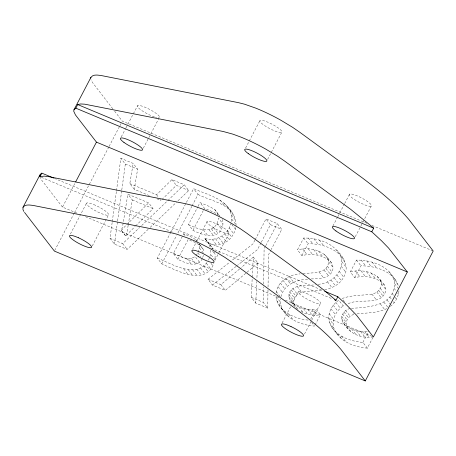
<?xml version="1.0" encoding="UTF-8"?>
<svg xmlns="http://www.w3.org/2000/svg" width="456" height="456" viewBox="0 0 456 456"><rect width="100%" height="100%" fill="white"/><g stroke="black" fill="none" stroke-linecap="round" stroke-linejoin="round"><path stroke-width="0.34" stroke-dasharray="2.28 1.71" d="M209.925 256.249L210.615 254.294L210.638 249.17M214.354 252.271L215.084 254.283L215.055 260.051L210.615 254.294M267.997 289.811L267.712 308.113L263.272 302.362L263.511 286.87M263.557 284.054L264.104 248.856L265.426 246.331M268.042 286.995L268.55 254.608L270.853 250.196M288.83 296.753L293.271 302.51L294.981 306.706C290.842 302.442 286.032 295.334 291.173 289.965C297.637 283.803 307.435 286.362 315.449 284.624M293.271 302.51C293.824 288.403 312.491 292.171 321.919 290.107M373.287 336.756C361.648 339.23 349.193 333.376 343.374 323.019C339.076 317.376 343.699 309.664 350.077 308.535M347.814 328.77C343.522 323.127 348.139 315.415 354.523 314.292L353.713 313.243M267.712 308.113L255.77 303.126L251.33 297.375L252.196 277.818M252.231 277.123L253.308 257.03L257.748 262.781L256.859 278.684M255.77 303.126L256.734 281.477M276.159 292.855C277.727 281.289 289.252 274.37 300.185 273.896M311.676 322.403L314.503 326.063C300.048 325.282 279.328 316.652 280.537 299.261M372.974 337.354L367.342 348.133L362.896 342.382C349.894 341.362 334.493 335.753 329.46 322.546C326.929 314.087 331.558 304.79 338.802 300.236L343.243 305.987L345.426 304.87M367.342 348.133C354.335 347.113 338.939 341.51 333.906 328.297C331.369 319.844 335.998 310.547 343.243 305.987M318.151 284.265C331.438 283.586 344.793 271.257 341.065 257.287C335.188 243.225 317.821 237.838 303.667 238.009L297.466 249.871L301.906 255.628C312.28 252.903 325.014 254.938 332.076 263.568L333.142 267.626C332.276 278.525 319.217 278.798 310.924 278.924M324.609 289.651C332.264 288.203 340.045 284.407 343.664 277.134C349.741 267.273 343.733 257.002 336.494 249.802M351.388 308.341C368.192 307.276 393.973 306.193 394.628 283.672C392.662 266.481 371.389 259.909 356.507 260.08L350.305 271.941L354.745 277.693C365.119 274.974 377.853 277.009 384.915 285.638L385.981 289.691C382.858 307.053 359.191 297.437 347.865 303.924M390.387 306.364C395.7 302.488 398.823 295.944 399.074 289.423M148.189 229.294L127.161 249.409L114.456 244.102L110.016 238.351L112.204 222.197M112.301 221.496L116.394 191.298M116.485 190.597L120.863 158.295L133.186 163.442L137.626 169.193L134.263 189.32L149.26 195.584M114.456 244.102L117.505 221.633M117.597 220.932L121.689 190.733M121.786 190.032L125.309 164.052L120.863 158.295M135.666 225.948L153.096 208.631L148.656 202.874L127.851 194.188L122.71 225.777L121.381 230.531L126.01 236.368L129.19 232.383L135.164 226.444M128.182 225.213L127.15 231.534L125.822 236.288M128.296 224.512L132.291 199.939L127.851 194.188M231.283 221.553C234.589 200.435 207.394 195.043 193.606 188.676L157.309 258.102L161.755 263.859C175.919 270.151 205.24 286.733 213.904 263.306M209.27 244.302L204.932 238.357L213.134 248.925L209.372 244.108C218.772 247.095 229.465 242.535 233.632 233.597C239.166 224.369 234.361 213.55 227.464 206.602M134.263 189.32L129.823 183.569L133.186 163.442M303.001 273.52C312.024 272.557 327.414 274.318 328.696 261.869L327.636 257.811C320.574 249.187 307.84 247.152 297.466 249.871M344.497 301.695L342.074 298.555C351.633 294.872 361.956 295.625 371.908 294.114C377.049 293.168 381.142 289.281 381.535 283.94L380.475 279.881C373.413 271.252 360.673 269.217 350.305 271.941M188.539 224.546C199.397 230.195 215.711 235.153 218.555 218.247L222.995 223.999C220.151 240.905 203.843 235.951 192.979 230.303L188.539 224.546L197.727 206.961M195.915 255.497L197.887 252.932L199.454 247.99L198.839 244.159M202.72 257.452L203.507 254.978M208.546 260.154L209.692 256.899M280.953 296.691C283.871 284.561 296.845 279.562 308.148 279.18M204.932 238.357C216.11 242.113 228.194 234.555 230.981 223.423M76.944 213.14L62.483 207.098L75.018 183.13M54.72 250.458L74.174 213.248M74.505 212.616L108.796 147.02M109.126 146.387L119.677 126.204M120.008 125.571L121.655 122.419M70.423 233.974L86.423 203.365M121.285 136.846L125.525 128.723M125.856 128.102L127.486 124.978M127.811 124.351L137.609 105.61M143.298 148.206L150.48 134.463M150.811 133.836L159.298 117.597M92.266 245.978L108.596 214.742M161.755 263.859L176.597 235.456M177.92 232.93L191.776 206.425M192.107 205.793L198.046 194.433L193.606 188.676M202.327 258.689C197.271 268.578 185.142 262.821 177.817 259.304L173.377 253.547L183.7 233.791L191.001 236.841L195.869 239.742L197.083 241.309M198.058 206.334L200.024 202.567L209.646 206.585L214.844 209.663L219.849 216.247M177.817 259.304L188.146 239.548L195.442 242.598L200.315 245.493L203.176 249.278L203.69 252.47M192.979 230.303L204.14 208.951M192.597 249.244L196.536 241.708M196.867 241.081L207.035 221.622M245.602 148.023L260.04 120.401M267.621 159.378L281.728 132.388A12.466 2.485 27.6 0 0 267.552 122.077A12.466 2.485 27.6 0 0 263.374 124.722A12.466 2.485 27.6 0 0 281.728 132.388M214.958 260.279L229.066 233.29M254.915 240.152L252.955 243.903L230.206 261.812M255.24 239.531L266.013 218.92L277.294 223.628L281.734 229.385L271.183 249.563M260.986 242.786L257.395 249.654L237.422 265.381M261.316 242.165L270.454 224.677L266.013 218.92M265.751 245.704L277.294 223.628M301.906 255.628L308.108 243.766C321.223 243.464 335.713 248.235 343.71 259.105M282.133 322.99L290.62 306.745M291.931 304.249L298.458 291.755M332.92 226.005L337.491 217.255M337.822 216.634L339.452 213.511M339.777 212.884L344.354 204.14M344.679 203.513L349.575 194.142M310.69 319.114L316.008 308.934L320.448 314.686L315.13 324.866M355.264 236.738L360.491 226.74M360.816 226.119L362.446 222.995M362.776 222.368L364.407 219.245M364.732 218.623L371.264 206.129A12.466 2.485 27.6 0 0 357.088 195.818A12.466 2.485 27.6 0 0 352.91 198.463A12.466 2.485 27.6 0 0 371.264 206.129M304.488 334.031L311.345 320.91M311.67 320.289L320.488 303.422M354.745 277.693L360.947 265.831C375.202 265.711 394.759 271.474 398.658 286.961M362.896 342.382L368.847 331.005M157.309 258.102C171.416 263.408 195.801 279.625 207.839 261.225M121.381 230.531L124.744 226.632L148.656 202.874M129.823 183.569L156.55 194.729L171.901 179.613L184.27 184.777L188.71 190.534L176.404 202.31M161.983 199.511L176.341 185.364L188.71 190.534M253.308 257.03L241.053 267.757M257.748 262.781L254.226 266.207L225.298 290.398L212.456 285.034L208.016 279.283L229.653 262.246M110.016 238.351L122.715 243.652L139.644 227.464M141.696 225.503L167.341 200.971M167.854 200.48L184.27 184.777M150.241 227.333L175.891 202.8M208.016 279.283L220.858 284.647L240.506 268.214M212.456 285.034L236.869 265.82M173.377 253.547C180.057 256.038 188.265 261.487 195.122 256.523L199.563 262.28M357.139 313.899C367.177 312.685 377.842 313.226 387.087 308.45M290.535 300.949C296.782 307.851 306.956 310.724 316.008 308.934M300.971 311.448C306.797 314.771 313.853 316.065 320.448 314.686M343.374 323.019C349.296 329.557 358.832 332.555 367.49 331.193M308.074 320.095C294.65 318.755 277.476 311.419 275.846 296.138L280.286 301.895M366.818 223.28L122.316 121.159L114.53 111.064M372.073 225.475L432.544 250.732M125.309 164.052L137.626 169.193M198.046 194.433C209.241 200.275 223.491 202.128 231.904 212.353M270.454 224.677L281.734 229.385M157.081 198.85L160.991 200.486L160.187 199.437M132.291 199.939L153.096 208.631M54.338 178.347L322.74 290.455M41.291 177.298L173.856 232.668M211.259 248.286L332.008 298.72M85.489 216.708L279.38 297.688M285.296 300.162L371.401 336.123M251.33 297.375L263.272 302.362M219.285 215.414L214.086 212.336L204.47 208.324L200.024 202.567M295.881 307.566L296.788 308.433M204.829 238.551L208.694 243.168L210.153 247.186M389.333 271.873L396.543 281.175M393.904 279.357L398.344 285.114M394.628 283.672L398.669 288.904M394.081 288.369L396.099 290.979M397.717 293.077L398.521 294.12M372.181 262.171L376.622 267.928M392.057 293.447L394.48 296.588M394.885 297.112L396.498 299.204M366.681 260.821L371.121 266.572M380.475 279.881L384.915 285.638M377.032 276.233L381.478 281.985M381.535 283.94L385.981 289.691M389.772 297.016L391.789 299.632M393.403 301.724L394.212 302.767M361.106 259.994L365.552 265.751M371.15 273.036L375.59 278.793M380.287 288.357L384.727 294.109M366.464 271.611L370.91 277.368M356.507 260.08L360.947 265.831M387.001 299.86L390.638 304.568M378.793 290.54L383.234 296.297M360.987 270.83L365.427 276.581M376.884 292.153L381.33 297.91M383.821 302.111L388.261 307.863M355.389 270.881L359.83 276.632M380.287 303.873L384.733 309.624M371.908 294.114L376.348 299.871M341.065 257.287L345.511 263.044M341.795 261.601L346.235 267.358M341.242 266.298L345.688 272.05M319.342 240.101L323.783 245.858M339.218 271.383L343.664 277.134M313.842 238.75L318.288 244.507M327.636 257.811L332.076 263.568M324.199 254.163L328.639 259.92M328.696 261.869L333.142 267.626M336.933 274.945L341.373 280.696M308.273 237.924L312.713 243.681M318.311 250.965L322.751 256.722M327.448 266.287L331.894 272.044M313.631 249.546L318.071 255.297M303.667 238.009L308.108 243.766M334.168 277.795L338.608 283.546M325.954 268.47L330.395 274.227M308.148 248.759L312.594 254.516M324.051 270.089L328.491 275.84M330.982 280.041L335.428 285.792M302.55 248.811L306.996 254.562M327.454 281.802L331.894 287.554M319.069 272.05L323.509 277.801M364.777 331.575L369.217 337.326M345.688 310.473L350.128 316.23M360.565 331.438L365.005 337.189M344.006 312.029L348.452 317.786M335.844 302.413L340.284 308.165M356.221 330.594L360.662 336.351M342.638 314.098L347.079 319.855M351.741 329.05L356.182 334.801M333.228 305.229L337.668 310.981M341.749 316.515L346.195 322.267M341.669 318.824L346.11 324.581M346.993 326.473L351.433 332.23M330.97 308.809L335.411 314.566M329.118 313.608L333.558 319.36M328.685 318.208L333.125 323.965M341.567 336.135L346.013 341.886M329.46 322.546L333.906 328.297M337.468 333.382L341.909 339.133M331.255 326.542L338.403 335.912M297.244 286.465L301.684 292.222M289.235 276.49L293.681 282.241M311.938 309.504L316.378 315.256M285.963 278.166L290.404 283.917M292.849 288.409L297.289 294.16M307.726 309.367L312.172 315.125M224.255 203.159L228.695 208.916M229.864 210.547L234.304 216.298M291.173 289.965L295.613 295.716M283.005 280.343L287.451 286.1M220.237 200.218L224.677 205.975M231.317 214.77L235.758 220.527M303.382 308.524L307.823 314.281M289.799 292.028L294.245 297.785M231.688 219.062L236.128 224.819M298.902 306.979L303.343 312.736M280.389 283.159L284.829 288.91M288.916 294.445L293.356 300.202M294.154 304.408L298.6 310.16M231.785 224.466L235.421 229.174M278.131 286.744L282.572 292.495M229.191 227.84L233.632 233.597M276.279 291.538L280.32 296.77M227.145 231.146L231.585 236.903M288.733 314.064L293.174 319.821M276.627 300.475L281.067 306.232M216.976 223.269L221.416 229.026M284.63 311.311L289.07 317.062M224.745 233.899L229.191 239.651M278.416 304.471L282.862 310.222M281.124 308.091L285.564 313.848M222.004 236.094L226.444 241.851M213.59 227.612L218.031 233.364M218.908 237.736L223.355 243.487M211.476 228.992L215.916 234.743M171.901 179.613L176.341 185.364M209.082 229.841L213.522 235.592M215.585 238.796L220.026 244.553M112.797 108.824L92.46 82.479L90.898 79.652M212.148 239.252L216.589 245.009M203.444 229.949L207.89 235.706M212.661 251.142L215.084 254.283M199.101 243.926L200.315 245.493M199.141 244.045L203.176 249.278M199.454 247.99L203.49 253.222M210.968 263.294L212.986 265.911M156.55 194.729L158.568 197.345M183.7 233.791L185.318 235.889M206.425 263.374L210.866 269.125M197.887 252.932L200.714 256.591M220.858 284.647L225.298 290.398M203.758 265.956L208.198 271.713M200.549 267.906L204.989 273.663M191.48 258.398L195.92 264.149M196.787 269.222L201.233 274.979M186.966 258.546L191.406 264.298M192.649 269.844L197.089 275.595M188.277 269.695L192.723 275.452M183.688 268.784L188.129 274.54M121.57 230.611L126.01 236.368M122.715 243.652L127.161 249.409M62.483 207.098L41.519 179.932L39.951 177.105M195.869 239.742L197.1 241.361M214.844 209.663L217.831 213.63L218.036 214.947M222.271 219.382L222.995 223.999M154.419 116.918A12.466 2.485 27.6 0 1 137.609 106.818A12.466 2.485 27.6 0 1 149.916 109.56A12.466 2.485 27.6 0 1 158.306 117.785M156.642 117.551A12.466 2.485 27.6 0 1 155.587 117.283M95.344 205.24L92.596 204.111A12.466 2.485 27.6 0 0 86.988 204.727A12.466 2.485 27.6 0 0 99.676 212.866L102.423 213.995A12.466 2.485 27.6 0 0 108.403 213.921L107.474 212.77A12.466 2.485 27.6 0 0 95.344 205.24M308.022 294.097L305.218 292.894A12.466 2.485 27.6 0 0 298.463 292.484L299.216 293.561A12.466 2.485 27.6 0 0 310.929 301.074L313.734 302.277A12.466 2.485 27.6 0 0 320.203 302.191A12.466 2.485 27.6 0 0 308.022 294.097M213.807 227.926L211.293 226.313A12.466 2.485 27.6 0 1 212.918 222.431A12.466 2.485 27.6 0 1 229.151 232.845A12.466 2.485 27.6 0 1 213.807 227.926"/><path stroke-width="0.68" d="M39.78 176.267L40.35 174.198L41.866 173.143L53.677 178.074M39.98 174.808L22.999 207.292L22.971 209.589L23.843 211.43M24.533 212.416L54.389 251.091L365.273 380.942L433.2 251.005L408.912 219.541C395.449 203.695 379.067 190.579 362.537 178.068L299.529 132.075L292.621 127.321L280.788 120.19A46.432 9.257 27.6 0 0 255.662 108.1L244.536 104.185L238.323 102.629L101.506 75.593C98.114 75.137 93.195 73.997 90.926 77.355L73.946 109.839L73.747 111.298L75.479 114.963L96.45 142.129L407.333 271.981L373.373 336.95L356.489 315.17L344.941 303.251L337.833 296.759L324.706 291.276M90.738 78.05L90.926 77.355M41.866 173.143L39.98 176.751L44.095 176.119L48.672 176.654L185.489 203.684L191.702 205.246L202.829 209.161A46.432 9.257 27.6 0 1 227.954 221.251L239.793 228.382L246.696 233.136L309.709 279.129L323.327 289.651L335.947 300.367L337.833 296.759M73.946 109.839L75.833 108.175L77.719 104.566L80.53 103.962L84.787 104.185L223.229 131.499L232.942 134.167L240.568 136.977A46.432 9.257 27.6 0 1 265.694 149.066L277.527 156.197L284.436 160.945L350.732 209.384L371.378 226.142L373.681 228.182L371.794 231.79L381.695 240.962L388.672 248.161L407.333 271.981M75.673 181.87L96.45 142.129M22.999 207.292C25.268 203.935 30.187 205.075 33.579 205.525L170.396 232.56L176.603 234.122L187.735 238.038A46.432 9.257 27.6 0 1 212.861 250.122L224.694 257.258L231.602 262.006L294.61 308.005C311.14 320.511 327.516 333.627 340.985 349.478L365.273 380.942M77.719 104.566L373.681 228.182M75.833 108.175L371.794 231.79M334.63 299.82L335.947 300.367M78.358 237.724L75.616 236.596A12.466 2.485 27.6 0 0 70.007 237.211A12.466 2.485 27.6 0 0 82.696 245.351L85.437 246.479A12.466 2.485 27.6 0 0 91.422 246.405L90.493 245.254A12.466 2.485 27.6 0 0 78.358 237.724M291.036 326.582L288.238 325.379A12.466 2.485 27.6 0 0 281.477 324.968L282.23 326.046A12.466 2.485 27.6 0 0 293.949 333.558L296.748 334.761A12.466 2.485 27.6 0 0 303.223 334.675A12.466 2.485 27.6 0 0 291.036 326.582M198.708 256.796L196.2 255.189A12.466 2.485 27.6 0 1 197.824 251.307A12.466 2.485 27.6 0 1 214.058 261.721A12.466 2.485 27.6 0 1 198.708 256.796M123.958 142.409A12.466 2.485 27.6 0 0 142.318 150.075A12.466 2.485 27.6 0 0 128.142 139.77A12.466 2.485 27.6 0 0 123.958 142.409M248.275 153.592A12.466 2.485 27.6 0 0 266.635 161.259A12.466 2.485 27.6 0 0 252.459 150.953A12.466 2.485 27.6 0 0 248.275 153.592M335.924 230.941A12.466 2.485 27.6 0 0 354.283 238.613A12.466 2.485 27.6 0 0 340.108 228.302A12.466 2.485 27.6 0 0 335.924 230.941"/></g></svg>
